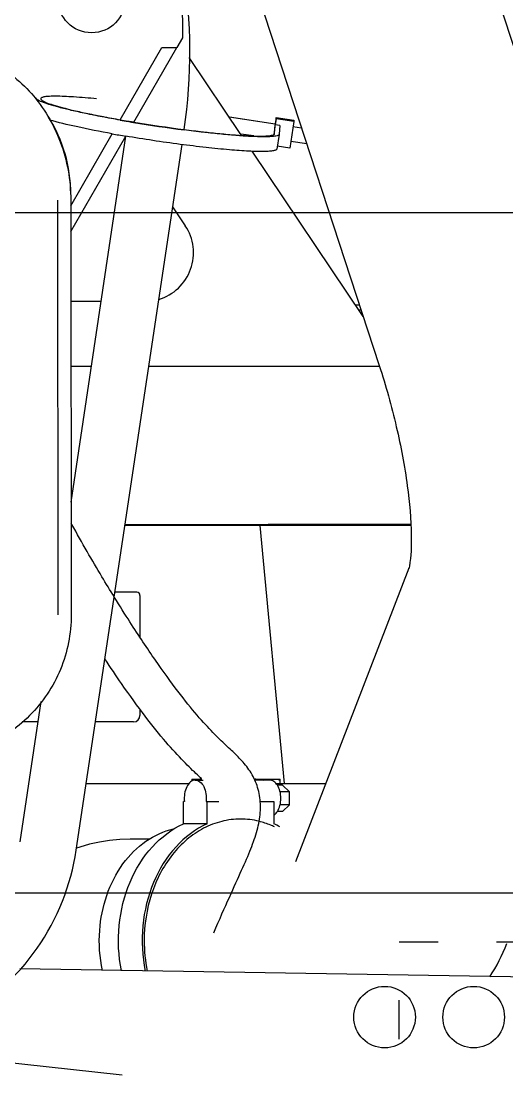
# Model space of a CAD drawing. Header units: metres. Extents: x 27859 to 32645, y 1492 to 8791.
# Drawn here: x 30191.1 to 30341.1, y 5946.3 to 6271.5 of the extents above; entities that cross this region are included whole.
import ezdxf

# ---------------------------------------------------------------- set-up
doc = ezdxf.new("R2010")
doc.units = ezdxf.units.M
doc.linetypes.add('ACAD_ISO03W100', pattern=[30, 12, -18])
doc.linetypes.add('CENTER', pattern=[2, 1.25, -0.25, 0.25, -0.25])
doc.layers.add('E-EQPT', color=190, linetype='Continuous')
doc.layers.add('E-HAT', color=253, linetype='CENTER', lineweight=15)

# ---------------------------------------------------------------- blocks, each defined once
blk = doc.blocks.new('EDG')
at = {"color": 0, "linetype": 'Continuous'}
for p, q in [((693.03, 1556.08, 1), (648.03, 1561.08, 1)), ((508.09, 1531.16, 1), (679.55, 1528.38, 1)), ((559.46, 1404.7, 1), (594.51, 1495.28, 1)), ((662.19, 1491.74, 1), (629.52, 1273.97, 1)), ((655.01, 1489.2, 1), (658.05, 1489.88, 1)), ((658.05, 1489.88, 1), (661.04, 1490.75, 1)), ((661.04, 1490.75, 1), (662.1, 1491.14, 1)), ((639.34, 1488.32, 1), (645.56, 1488.32, 1)), ((645.56, 1488.32, 1), (645.57, 1488.32, 1)), ((645.57, 1488.32, 1), (648.72, 1488.42, 1)), ((648.72, 1488.42, 1), (651.9, 1488.71, 1)), ((651.9, 1488.71, 1), (655.01, 1489.2, 1)), ((679.5, 1489.14, 1), (673, 1445.84, 1)), ((601.15, 1476.71, 1), (601.15, 1483.59, 1)), ((621.77, 1483.59, 1), (629.08, 1483.59, 1)), ((621.77, 1483.59, 1), (621.77, 1476.71, 1)), ((629.08, 1483.59, 1), (629.08, 1476.72, 1)), ((598.46, 1479.76, 1), (596.33, 1477.74, 1)), ((598.46, 1479.76, 1), (600.1, 1479.76, 1)), ((596.33, 1477.74, 1), (599.27, 1477.74, 1)), ((596.33, 1477.74, 1), (596.33, 1473.69, 1)), ((605.4, 1476.71, 1), (601.15, 1476.71, 1)), ((622.07, 1476.71, 1), (618.18, 1476.71, 1)), ((628.78, 1476.72, 1), (629.08, 1476.72, 1)), ((596.33, 1473.69, 1), (599.27, 1473.69, 1)), ((596.33, 1473.69, 1), (598.46, 1471.67, 1)), ((600.53, 1471.1, 1), (585.16, 1471.1, 1)), ((605.5, 1391.53, 1), (597.95, 1471.1, 1)), ((598.46, 1471.67, 1), (600.1, 1471.67, 1)), ((599.22, 1471.1, 1), (599.22, 1469.78, 1)), ((602.43, 1470.12, 1), (607.04, 1470.12, 1)), ((604.22, 1470.12, 1), (604.22, 1470.07, 1)), ((625.43, 1470.12, 1), (623.03, 1470.12, 1)), ((626.49, 1469.78, 1), (626.49, 1470.43, 1)), ((659.09, 1471.1, 1), (627.33, 1471.1, 1)), ((607.2, 1469.78, 1), (599.22, 1469.78, 1)), ((626.49, 1469.78, 1), (623.38, 1469.78, 1)), ((644.49, 1452.12, 1), (656.25, 1452.12, 1)), ((673.94, 1452.12, 1), (678.91, 1452.12, 1)), ((642.49, 1448.23, 1), (642.49, 1450.12, 1)), ((642.49, 1413.12, 1), (642.49, 1426.06, 1)), ((663.86, 1291.15, 1), (663.73, 1419.09, 1)), ((667.73, 1419.1, 1), (667.86, 1291.16, 1)), ((643.49, 1412.12, 1), (650.25, 1412.12, 1)), ((650.36, 1413.73, 1), (650.45, 1413.57, 1)), ((558.88, 1391.51, 1), (647.16, 1391.56, 1)), ((647.1, 1391.17, 1), (558.89, 1391.06, 1)), ((663.77, 1384.29, 1), (646.83, 1271.38, 1)), ((639.78, 1342.37, 1), (568.64, 1342.37, 1)), ((623.42, 1174.83, 1), (568.64, 1342.17, 1)), ((663.81, 1342.37, 1), (657.48, 1342.37, 1)), ((573.61, 1327, 1), (607.82, 1276.05, 1)), ((574.95, 1324.99, 1), (574.26, 1324.99, 1)), ((556.83, 1153.24, 1), (502.11, 1320.4, 1)), ((574.74, 1323.52, 1), (575.94, 1323.52, 1)), ((654.48, 1322.37, 1), (663.83, 1322.37, 1)), ((632.41, 1293.23, 1), (628.53, 1299.01, 1)), ((663.85, 1300.84, 1), (646.88, 1271.37, 1)), ((663.86, 1292.84, 1), (651.07, 1270.64, 1)), ((595.04, 1266.88, 1), (596.27, 1275.06, 1)), ((596.27, 1275.06, 1), (600.12, 1274.48, 1)), ((599.58, 1270.83, 1), (600.26, 1275.36, 1)), ((591.04, 1273.75, 1), (595.97, 1273.02, 1)), ((592.63, 1268.88, 1), (595.29, 1268.48, 1)), ((595.27, 1268.37, 1), (592.67, 1268.76, 1)), ((599.37, 1268.09, 1), (599.57, 1270.81, 1)), ((599.57, 1270.81, 1), (599.58, 1270.83, 1)), ((600.74, 1267.67, 1), (601.22, 1270.85, 1)), ((600.96, 1270.6, 1), (600.76, 1267.89, 1)), ((600.96, 1270.62, 1), (600.96, 1270.6, 1)), ((607.37, 1271.31, 1), (611.4, 1270.71, 1)), ((611.12, 1271.13, 1), (627.27, 1247.07, 1)), ((595.01, 1266.43, 1), (595.04, 1266.88, 1)), ((600.45, 1265.62, 1), (595.01, 1266.43, 1)), ((595.04, 1266.88, 1), (600.48, 1266.06, 1)), ((599.37, 1268.09, 1), (600.76, 1267.89, 1)), ((600.45, 1265.62, 1), (600.74, 1267.55, 1)), ((600.48, 1266.06, 1), (600.45, 1265.62, 1)), ((600.48, 1266.06, 1), (600.76, 1267.89, 1)), ((600.73, 1267.55, 1), (600.74, 1267.67, 1)), ((614.95, 1265.43, 1), (600.73, 1267.55, 1)), ((600.74, 1267.67, 1), (614.86, 1265.56, 1)), ((644.37, 1267.02, 1), (631.12, 1244.01, 1)), ((648.57, 1266.3, 1), (635.73, 1244.01, 1)), ((646.13, 1266.73, 1), (645.54, 1266.83, 1)), ((645.86, 1266.89, 1), (646.15, 1266.85, 1)), ((629.41, 1241.05, 1), (631.12, 1244.01, 1)), ((635.73, 1244.01, 1), (631.12, 1244.01, 1)), ((629.43, 1219.05, 1), (629.41, 1241.05, 1))]:
    blk.add_line(p, q, dxfattribs=at)
at = {"color": 0}
for p, q in [((130, 1505, 1), (1499.99, 1505, 1)), ((71.56, 1295, 1), (1558.56, 1295, 1))]:
    blk.add_line(p, q, dxfattribs=at)
at = {"color": 0, "linetype": 'ACAD_ISO03W100', "elevation": 1}
blk.add_lwpolyline([(372.49, 1760), (562.49, 1760), (562.49, 1520), (372.49, 1520)], close=True, dxfattribs=at)
at = {"color": 0}
for centre in [(539.49, 1543.25, 1), (566.99, 1543.25, 1)]:
    blk.add_circle(centre, 9.5, dxfattribs=at)
at = {"color": 0, "linetype": 'Continuous'}
blk.add_circle((657.42, 1229.07, 1), 10.4, dxfattribs=at)
for centre, radius, start, end in [((578.26, 1501.61, 1), 52.56, 146.2906, 158.8762), ((594.25, 1519.61, 1), 46.94, 0.0027, 11.5829), ((612.37, 1508.23, 1), 27.08, 241.1137, 245.5178), ((611.48, 1505.99, 1), 23.88, 256.0501, 269.9806), ((606.72, 1480.17, 1), 10.39, 270.0064, 272.6404), ((623.99, 1480.22, 1), 10.43, 266.51, 269.9887), ((644.49, 1450.12, 1), 2, 90, 180), ((643.49, 1413.12, 1), 1, 180, 270), ((640.98, 1307.37, 1), 15, 106.7036, 213.8784), ((707.85, 1289.11, 1), 43.99, 180.0564, 212.3868), ((794.53, 1245.17, 1), 167.45, 171.7074, 188.7749), ((571.11, 825.49, 1), 447.57, 80.5775, 82.5918), ((568.85, 810.48, 1), 462.87, 80.6006, 82.5541), ((577.16, 860.43, 1), 416.82, 79.7847, 80.3705), ((574.86, 848.36, 1), 424.4, 80.4141, 80.5717), ((572.33, 831.53, 1), 441.53, 80.4142, 80.6003), ((578.37, 868.97, 1), 403.49, 79.9771, 80.3326), ((575.54, 850.43, 1), 422.36, 80.0309, 80.3772)]:
    blk.add_arc(centre, radius, start, end, dxfattribs=at)
for points, knots in [([(698.34, 1543.56, 1), (688.85, 1538.44, 1), (672.07, 1523.4, 1), (663.8, 1502.47, 1), (662.19, 1491.74, 1)], [0, 0, 0, 0, 0.498423, 1, 1, 1, 1]), ([(621.77, 1483.59, 1), (625.39, 1485.23, 1), (632.2, 1490.44, 1), (639.04, 1501.65, 1), (642.29, 1515.04, 1), (641.81, 1524.45, 1), (640.89, 1529.03, 1)], [0, 0, 0, 0, 0.226351, 0.472518, 0.734125, 1, 1, 1, 1]), ([(648.22, 1528.91, 1), (649.13, 1524.34, 1), (649.59, 1514.95, 1), (646.32, 1501.59, 1), (639.49, 1490.42, 1), (632.69, 1485.23, 1), (629.08, 1483.59, 1)], [0, 0, 0, 0, 0.265927, 0.527507, 0.773642, 1, 1, 1, 1]), ([(611.47, 1482.11, 1), (613.42, 1482.11, 1), (617.38, 1482.61, 1), (623.02, 1484.8, 1), (628.2, 1488.33, 1), (634.34, 1494.74, 1), (639.75, 1505.28, 1), (641.19, 1514.77, 1), (641.19, 1519.61, 1)], [0, 0, 0, 0, 0.110722, 0.223844, 0.341268, 0.464089, 0.724845, 1, 1, 1, 1]), ([(619.72, 1517.2, 1), (617.94, 1513.06, 1), (614.74, 1505.87, 1), (610.97, 1497.63, 1), (608.62, 1492.23, 1), (607.17, 1488.36, 1), (606, 1484.62, 1), (605.18, 1480.08, 1), (605.37, 1474.83, 1), (606.62, 1470.76, 1), (608.16, 1467.87, 1), (609.53, 1465.88, 1), (611.04, 1464.1, 1), (613.14, 1461.95, 1), (615.92, 1459.39, 1), (619.85, 1455.62, 1), (624.66, 1450.43, 1), (630.62, 1443.04, 1), (637.6, 1433.44, 1), (644.32, 1423.38, 1), (648.73, 1416.36, 1), (650.36, 1413.73, 1)], [0, 0, 0, 0, 0.064267, 0.128534, 0.192802, 0.224935, 0.257069, 0.321336, 0.385603, 0.44987, 0.482004, 0.514138, 0.546271, 0.578405, 0.642672, 0.706939, 0.771206, 0.835474, 0.899741, 0.964008, 1, 1, 1, 1]), ([(654.93, 1516.47, 1), (654.42, 1509.24, 1), (650.94, 1498.48, 1), (641.19, 1488.59, 1), (635.17, 1485.84, 1), (632.15, 1485.16, 1)], [0, 0, 0, 0, 0.530018, 0.773202, 1, 1, 1, 1]), ([(600.98, 1484.52, 1), (601.36, 1484.34, 1), (602.9, 1483.65, 1), (604.5, 1483.12, 1), (605.72, 1482.82, 1)], [0, 0, 0, 0, 0.252568, 1, 1, 1, 1]), ([(600.08, 1479.78, 1), (599.72, 1479.22, 1), (599.18, 1477.88, 1), (598.93, 1475.72, 1), (599.18, 1473.55, 1), (599.72, 1472.21, 1), (600.08, 1471.65, 1)], [0, 0, 0, 0, 0.237215, 0.500001, 0.762786, 1, 1, 1, 1]), ([(601.14, 1480.9, 1), (601.04, 1480.84, 1), (600.63, 1480.52, 1), (600.3, 1480.11, 1), (600.08, 1479.78, 1)], [0, 0, 0, 0, 0.233058, 1, 1, 1, 1]), ([(625.43, 1470.12, 1), (624.91, 1470.12, 1), (623.77, 1470.59, 1), (622.65, 1472.19, 1), (622.01, 1474.32, 1), (621.98, 1475.91, 1), (622.07, 1476.71, 1)], [0, 0, 0, 0, 0.189435, 0.422233, 0.70092, 1, 1, 1, 1]), ([(625.43, 1470.12, 1), (625.94, 1470.12, 1), (627.08, 1470.6, 1), (628.21, 1472.2, 1), (628.84, 1474.33, 1), (628.87, 1475.91, 1), (628.78, 1476.72, 1)], [0, 0, 0, 0, 0.189434, 0.422255, 0.700952, 1, 1, 1, 1]), ([(600.08, 1471.65, 1), (600.37, 1471.21, 1), (601.02, 1470.46, 1), (601.99, 1470.12, 1), (602.43, 1470.12, 1)], [0, 0, 0, 0, 0.542543, 1, 1, 1, 1]), ([(623.53, 1469.64, 1), (623.91, 1469.29, 1), (625.51, 1467.79, 1), (628.91, 1464.53, 1), (634.34, 1458.67, 1), (640.74, 1450.71, 1), (647.18, 1441.86, 1), (651.56, 1435.39, 1), (653.33, 1432.7, 1)], [0, 0, 0, 0, 0.066942, 0.26777, 0.468597, 0.669425, 0.870252, 1, 1, 1, 1]), ([(663.73, 1419.09, 1), (663.73, 1421.97, 1), (664.29, 1427.73, 1), (666.8, 1436.04, 1), (670.89, 1443.7, 1), (676.38, 1450.41, 1), (683.09, 1455.92, 1), (690.74, 1460.02, 1), (699.04, 1462.55, 1), (704.8, 1463.12, 1), (707.68, 1463.12, 1)], [0, 0, 0, 0, 0.125041, 0.250042, 0.375029, 0.5, 0.624971, 0.749958, 0.874959, 1, 1, 1, 1]), ([(650.45, 1413.57, 1), (651.7, 1411.55, 1), (655.92, 1404.61, 1), (660.44, 1396.79, 1), (663.68, 1390.9, 1), (663.76, 1390.76, 1)], [0, 0, 0, 0, 0.295012, 0.982793, 1, 1, 1, 1]), ([(559.35, 1404.06, 1), (559.4, 1404.35, 1), (559.45, 1404.61, 1), (559.57, 1405.03, 1), (559.49, 1404.78, 1), (559.46, 1404.7, 1)], [0, 0, 0, 0, 0.751047, 0.777984, 1, 1, 1, 1]), ([(568.64, 1342.17, 1), (566.61, 1348.38, 1), (563.18, 1360.65, 1), (559.83, 1378.25, 1), (558.58, 1392.67, 1), (558.77, 1401, 1), (559.35, 1404.06, 1)], [0, 0, 0, 0, 0.310905, 0.606057, 0.851713, 1, 1, 1, 1]), ([(696.88, 1245.11, 1), (696.7, 1245.16, 1), (693.98, 1245.92, 1), (688.78, 1247.96, 1), (681.87, 1252.36, 1), (675.74, 1258.15, 1), (670.65, 1265.15, 1), (666.82, 1273.16, 1), (664.41, 1281.94, 1), (663.86, 1288.06, 1), (663.86, 1291.15, 1)], [0, 0, 0, 0, 0.009342, 0.137288, 0.270679, 0.407506, 0.549618, 0.69544, 0.84574, 1, 1, 1, 1]), ([(600.26, 1275.36, 1), (600.28, 1275.5, 1), (600.53, 1275.68, 1), (600.9, 1275.81, 1), (601.57, 1275.96, 1), (602.68, 1276.07, 1), (605.18, 1276.16, 1), (609.3, 1276.02, 1), (615.27, 1275.59, 1), (622.37, 1274.87, 1), (630.25, 1273.91, 1), (638.52, 1272.74, 1), (644.1, 1271.84, 1), (646.88, 1271.37, 1)], [0, 0, 0, 0, 0.00891, 0.016245, 0.025843, 0.052055, 0.087607, 0.185259, 0.314338, 0.468473, 0.639952, 0.820153, 1, 1, 1, 1]), ([(599.58, 1270.83, 1), (599.59, 1270.92, 1), (599.79, 1271.13, 1), (600.25, 1271.29, 1), (600.94, 1271.43, 1), (602.35, 1271.57, 1), (604.72, 1271.61, 1), (608.21, 1271.5, 1), (612.5, 1271.22, 1), (617.48, 1270.77, 1), (623, 1270.18, 1), (626.85, 1269.7, 1), (628.84, 1269.44, 1)], [0, 0, 0, 0, 0.009718, 0.025629, 0.049421, 0.081429, 0.169803, 0.288994, 0.435922, 0.606612, 0.796384, 1, 1, 1, 1]), ([(628.82, 1269.33, 1), (626.92, 1269.57, 1), (623.26, 1270.02, 1), (617.99, 1270.59, 1), (613.25, 1271.01, 1), (609.17, 1271.27, 1), (605.85, 1271.38, 1), (603.6, 1271.33, 1), (602.26, 1271.2, 1), (601.6, 1271.06, 1), (601.16, 1270.91, 1), (600.98, 1270.71, 1), (600.96, 1270.62, 1)], [0, 0, 0, 0, 0.203979, 0.393884, 0.564548, 0.711354, 0.83039, 0.918623, 0.950581, 0.974343, 0.990252, 1, 1, 1, 1]), ([(651.08, 1270.64, 1), (654.79, 1269.97, 1), (661.26, 1268.7, 1), (667.68, 1267.19, 1), (670.38, 1266.39, 1)], [0, 0, 0, 0, 0.572602, 1, 1, 1, 1]), ([(673.15, 1259.79, 1), (673.17, 1259.88, 1), (673.06, 1260.1, 1), (672.73, 1260.36, 1), (672.2, 1260.66, 1), (671.09, 1261.15, 1), (669.17, 1261.8, 1), (666.28, 1262.62, 1), (662.68, 1263.5, 1), (658.44, 1264.43, 1), (653.68, 1265.38, 1), (650.34, 1266, 1), (648.6, 1266.3, 1)], [0, 0, 0, 0, 0.01001, 0.025914, 0.049462, 0.081051, 0.168236, 0.286092, 0.431975, 0.602423, 0.793314, 1, 1, 1, 1]), ([(648.66, 1266.41, 1), (650.49, 1266.09, 1), (654.01, 1265.45, 1), (659.02, 1264.45, 1), (663.48, 1263.48, 1), (667.28, 1262.55, 1), (670.33, 1261.7, 1), (672.35, 1261.01, 1), (673.53, 1260.5, 1), (674.09, 1260.18, 1), (674.44, 1259.91, 1), (674.55, 1259.67, 1), (674.54, 1259.59, 1)], [0, 0, 0, 0, 0.206296, 0.397049, 0.567532, 0.713552, 0.83158, 0.918915, 0.950556, 0.974132, 0.990032, 1, 1, 1, 1]), ([(655.87, 1259.87, 1), (658.24, 1259.63, 1), (661.59, 1259.34, 1), (665.78, 1259.12, 1), (668.27, 1259.05, 1), (670.26, 1259.08, 1), (671.59, 1259.17, 1), (672.39, 1259.33, 1), (672.82, 1259.45, 1), (673.13, 1259.64, 1), (673.15, 1259.79, 1)], [0, 0, 0, 0, 0.407825, 0.577365, 0.720386, 0.834788, 0.919108, 0.949824, 0.973061, 1, 1, 1, 1])]:
    blk.add_open_spline(points, degree=3, knots=knots, dxfattribs=at)
for points in [[(654.06, 1528.85, 1), (654.94, 1524.81, 1), (655.23, 1520.6, 1), (654.93, 1516.47, 1)], [(601.72, 1469.78, 1), (600.88, 1469.78, 1), (600.04, 1469.89, 1), (599.22, 1470.07, 1)], [(604.22, 1470.07, 1), (603.4, 1469.89, 1), (602.56, 1469.78, 1), (601.72, 1469.78, 1)], [(606.72, 1469.78, 1), (605.88, 1469.78, 1), (605.04, 1469.89, 1), (604.22, 1470.07, 1)], [(626.49, 1470.07, 1), (625.67, 1469.89, 1), (624.83, 1469.78, 1), (623.99, 1469.78, 1)]]:
    blk.add_open_spline(points, degree=3, dxfattribs=at)

msp = doc.modelspace()

# ---------------------------------------------------------------- hatches: boundary and pattern name
at = {"layer": 'E-HAT', "linetype": 'Continuous'}
h = msp.add_hatch(dxfattribs=at)
h.set_pattern_fill('AR-CONC', color=8, scale=40, angle=90)
h.set_pattern_definition([(140, (30868.3, 2757.35), (25.101, 286.904), [30, -330]), (85, (30868.3, 2757.35), (-300.877, -55.5), [24, -264]), (190.4514, (30870.4, 2781.26), (-275.776, 231.404), [25.496, -280.457]), (136.184, (30788.3, 2757.35), (66.208, 426.897), [45, -495]), (186.636, (30793.8, 2792.93), (-389.647, 373.865), [38.244, -420.686]), (81.184, (30788.3, 2757.35), (-389.647, 373.865), [36, -396]), (111, (30808.3, 2797.35), (161.0476, 238.763), [30, -330]), (56, (30808.3, 2797.35), (-290.06, 97.326), [24, -264]), (161.4514, (30821.72, 2817.25), (-129.012, 336.089), [25.496, -280.457]), (127.5, (30868.3, 2757.35), (-133.1575, 4.864), [0, -260.8, 0, -268, 0, -265]), (97.5, (30868.3, 2757.35), (-157.7647, 105.2278), [0, -152.8, 0, -254.8, 0, -101]), (57.5, (30868.3, 2668.15), (9.022, 213.529), [0, -100, 0, -312, 0, -414]), (47.5, (30868.3, 2628.15), (-40.042, 233.2745), [0, -130, 0, -207.2, 0, -294])])
h.paths.add_polyline_path([(32053.3, 1585.35), (28053.3, 1585.35), (28053.3, 2085.35), (28638.3, 2085.35), (28638.3, 8185.35), (28053.3, 8185.35), (28053.3, 8685.35), (32053.3, 8685.35), (32053.3, 8185.35), (31468.3, 8185.35), (31468.3, 2085.35), (32053.3, 2085.35)])

# ---------------------------------------------------------------- next in the draw order: wipeouts: each hides what was drawn before it
msp.add_wipeout([(30870.3, 2757.35), (29240.32, 2757.35), (29240.32, 7507.34), (30870.3, 7507.34)]).translate(0, 0, -732205.32).dxf.layer = 'E-EQPT'

# ---------------------------------------------------------------- next in the draw order: block references
at = {"layer": 'E-EQPT', "rotation": 180}
msp.add_blockref('EDG', (30870.3, 7507.34, -732206.32), dxfattribs=at)

doc.saveas('drawing.dxf')
